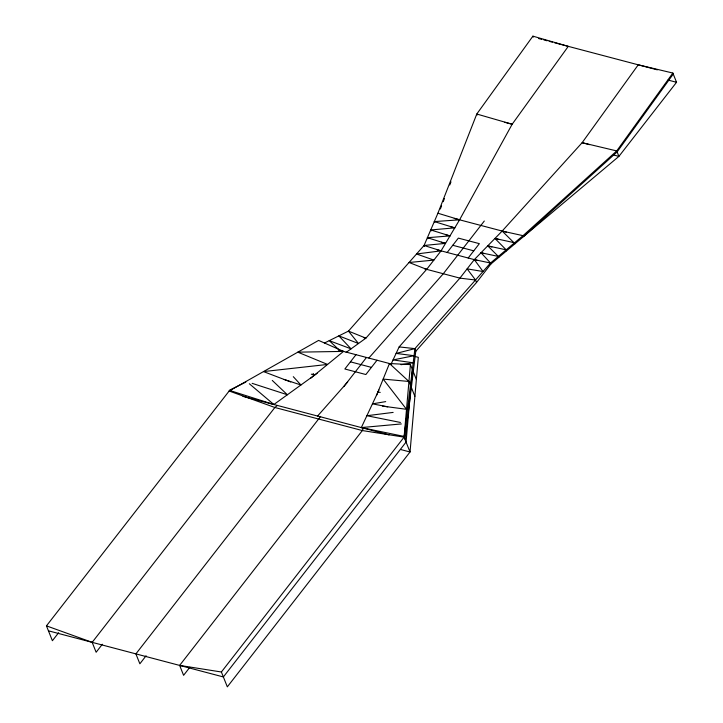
<?xml version="1.0" encoding="UTF-8"?>
<svg xmlns="http://www.w3.org/2000/svg" width="723" height="723" viewBox="0 0 723 723"><rect width="100%" height="100%" fill="white"/><g stroke="black" fill="none" stroke-linecap="round" stroke-linejoin="round"><path stroke-width="1.08" d="M376.493 395.562L389.453 363.515L410.42 364.618L404.085 437.135L410.031 452.002L227.329 686.85L221.383 671.992L179.638 665.413L362.331 430.556L363.579 427.474M412.408 369.57L406.064 442.087L223.371 676.945L48.432 630.817M399.15 346.913L414.921 348.631L415.761 351.297L405.052 439.105L404.22 436.448L414.921 348.631L490.519 263.009L523.036 235.671L616.728 150.926L672.851 73.05L638.255 64.817L582.132 142.693L502.16 231.053L474.315 259.62L459.918 278.12L399.15 346.913L391.306 363.642M324.437 343.045L348.459 331.107L424.058 245.477L437.912 213.222L476.782 114.026L532.905 36.15L568.287 46.362L512.164 124.239L459.575 219.819L441.066 250.854L426.669 269.354L365.901 338.147L346.109 352.417M440.352 208.992L441.581 205.856M443.217 201.681L444.437 198.554M449.76 184.98L450.989 181.844M404.22 436.448L361.319 427.573L378.933 390.013M673.249 74.044L617.126 151.92L523.434 236.656L523.036 235.671L502.16 231.053L515.002 243.75M58.626 632.715L52.399 640.723L46.453 625.865L229.155 391.007L318.599 340.406L343.533 351.405L310.574 378.328M102.359 644.247L96.132 652.254L92.164 642.349L274.867 407.492L277.415 405.413M355.987 354.695L344.862 368.992L365.874 374.532L376.999 360.235M447.185 252.463L458.346 238.111L479.358 243.651L468.188 258.003M320.641 416.403L135.897 653.881L139.864 663.786L146.091 655.779M343.796 386.642L366.489 357.46M484.302 221.021L443.298 273.737L368.866 357.993M415.761 351.297L476.529 282.503L490.917 263.994L618.906 156.385L676.547 82.295L672.851 73.05M189.824 667.311L183.597 675.318L179.638 665.413M221.383 671.992L404.085 437.135L362.331 430.556L274.867 407.492L229.155 391.007L231.405 390.854M317.587 416.041L347.7 381.952M245.829 382.096L229.281 390.321L273.854 404.509L317.162 373.285M414.921 348.631L396.105 353.42L414.062 355.716L393.05 359.927L413.195 362.792L401.048 364.699M385.711 401.617L372.444 403.859L387.718 406.814M393.14 412.408L366.877 415.716L400.388 422.449M424.455 246.471L424.058 245.477L445.522 243.38L427.392 237.713L427.79 238.707M361.319 427.573L401.346 423.94M431.125 230.935L430.727 229.95L454.776 227.862L434.315 221.581L434.713 222.576M427.392 237.713L449.977 235.906L430.727 229.95M434.315 221.581L459.575 219.819L437.912 213.222M343.533 351.405L297.822 352.164L327.582 364.437L263.488 371.586L290.736 381.97M414.894 396.321L408.947 381.464L383.154 379.096L406.516 409.299L382.548 406.127M476.529 282.503L475.535 280.018L459.918 278.129L424.591 268.802M378.012 391.993L380.217 392.399M490.917 263.994L490.519 263.009L474.315 259.62L483.027 271.514L467.112 268.866L475.535 280.018M490.519 263.009L481.021 252.743L498.355 256.421L498.743 257.415M498.355 256.421L487.718 245.856L506.181 249.842L506.579 250.836M506.181 249.842L494.939 238.454L514.604 242.756M538.599 38.536L541.78 39.376M543.904 39.937L547.085 40.777M549.2 41.338L552.381 42.169M554.505 42.729L657.343 69.851M668.07 80.063L676.547 82.295M504.735 122.286L512.164 124.239L476.782 114.026L477.171 115.02M589.552 144.654L582.132 142.693L616.728 150.926L618.906 156.385L613.61 154.993M454.261 218.418L506.416 232.173M450.556 226.751L454.776 227.862M494.939 238.454L499.159 239.566M445.793 234.803L449.977 235.906M487.718 245.856L491.911 246.968M441.346 242.277L445.522 243.38M452.77 245.287L473.773 250.827M481.021 252.743L484.148 253.565M436.909 249.751L477.424 260.443M363.832 337.605L365.901 338.147L348.459 331.107L358.481 343.497L338.852 335.879L351.062 348.848L329.245 340.66L339.638 350.438M414.152 356.249L418.301 357.343L410.031 452.002L400.425 449.462M338.319 350.031L391.532 364.067M350.429 361.843L371.432 367.383M242.919 396.358L389.055 434.885M424.058 245.477L441.066 250.854L416.565 253.99L433.863 260.099L409.073 262.494L426.669 269.363M252.146 383.344L287.383 394.758L272.282 380.443M284.193 379.467L300.922 384.998L293.294 376.674M311.306 374.171L314.46 375.237L313.086 373.439M46.453 625.865L92.164 642.349M249.345 383.759L273.854 404.509M389.453 363.515L408.947 381.464M532.905 36.15L533.303 37.144M410.42 364.618L416.367 379.476M411.468 376.954L412.309 379.62M410.51 384.799L411.351 387.456"/></g></svg>
